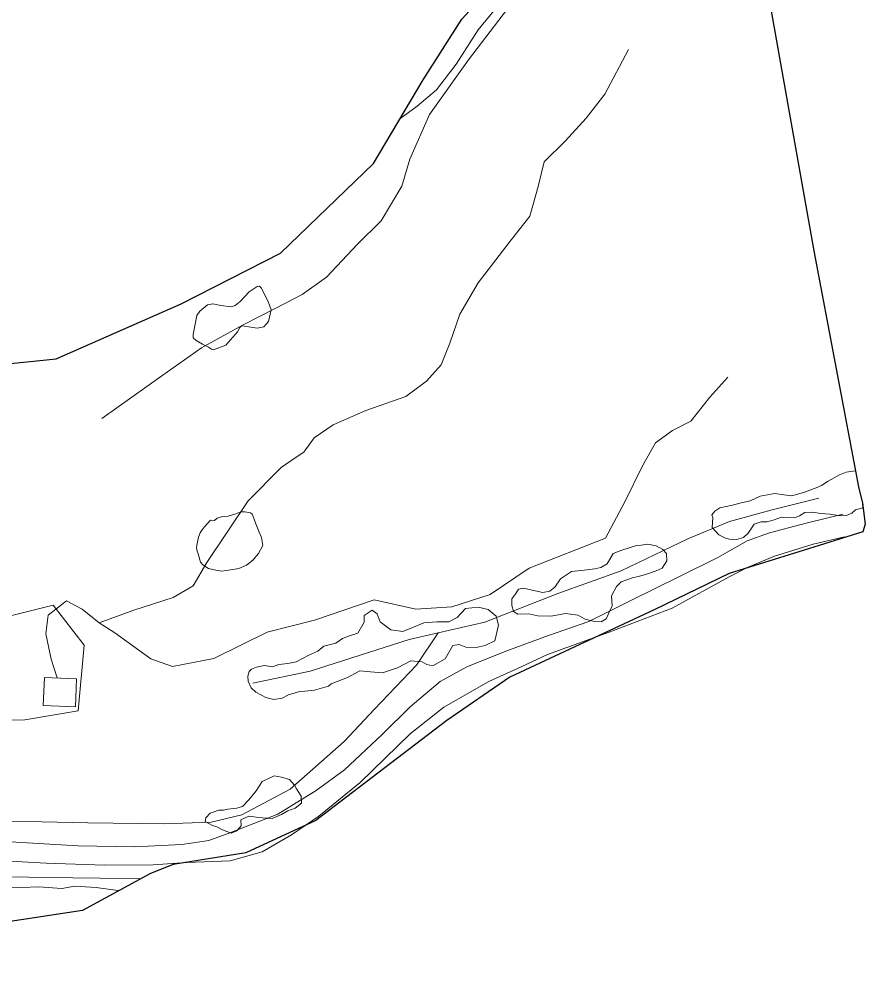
# Model space of a CAD drawing. Header units: metres. Extents: x 4652992 to 4879070, y 2074171 to 2309877.
# Drawn here: x 4654679.4 to 4654771.1, y 2307692.8 to 2307795.1 of the extents above; entities that cross this region are included whole.
import ezdxf

# ---------------------------------------------------------------- set-up
doc = ezdxf.new("R2010")
doc.units = ezdxf.units.M
doc.header["$MEASUREMENT"] = 0
doc.linetypes.add('DGN Style 3', pattern=[92.779933, 66.271381, -26.508552])
for name, color, linetype, lineweight in [('Level 19', 38, 'DGN Style 3', 0), ('Level 20', 30, 'DGN Style 3', 0), ('Level 30', 5, 'Continuous', 0), ('Level 37', 3, 'Continuous', 0), ('Level 40', 1, 'Continuous', 0)]:
    doc.layers.add(name, color=color, linetype=linetype, lineweight=lineweight)
doc.layers.add('Limite', color=38, linetype='Continuous', lineweight=0, plot=False)

msp = doc.modelspace()

# ---------------------------------------------------------------- linework, layer by layer
at = {"layer": 'Level 19', "linetype": 'DGN Style 3'}
for points in [[(4654768.735599, 2307741.412871, 1437.030456), (4654764.902123, 2307740.460541, 1435.947643), (4654760.755768, 2307739.388913, 1435.292326), (4654758.364651, 2307738.54205, 1434.840636), (4654755.171658, 2307736.723158, 1434.27465), (4654751.008748, 2307734.649735, 1433.327917), (4654745.762015, 2307732.073228, 1432.241326), (4654741.202024, 2307729.775878, 1431.133459), (4654736.824664, 2307728.252601, 1430.202145), (4654732.205515, 2307726.560371, 1429.211809), (4654727.994949, 2307724.8803, 1428.573379), (4654725.072047, 2307723.292943, 1428.044696), (4654721.821662, 2307720.54653, 1427.464682), (4654718.800612, 2307717.561372, 1426.719404), (4654714.714858, 2307713.727824, 1425.896021), (4654711.64812, 2307711.468987, 1425.322747), (4654707.502781, 2307708.921892, 1424.504639), (4654702.298751, 2307706.876834, 1423.214246), (4654700.022829, 2307706.079345, 1422.814123), (4654697.078849, 2307705.612545, 1422.166927), (4654691.96698, 2307705.38674, 1421.13751), (4654685.851029, 2307705.496971, 1420.302298), (4654677.884159, 2307705.936269, 1418.693857)], [(4654676.239081, 2307703.945075, 1418.379619), (4654682.397387, 2307703.589952, 1419.579087), (4654688.701787, 2307703.383239, 1420.820302), (4654693.986172, 2307703.418315, 1421.882922), (4654697.631667, 2307703.686032, 1422.654884), (4654702.319595, 2307703.854657, 1423.460754), (4654705.815934, 2307704.827804, 1424.017956), (4654708.96231, 2307706.663155, 1424.494165), (4654711.933318, 2307708.699066, 1424.987737), (4654716.428111, 2307712.346348, 1425.831549), (4654721.829164, 2307717.618274, 1426.79252), (4654725.486086, 2307720.519179, 1427.342509), (4654730.357291, 2307723.288506, 1428.27009), (4654733.881368, 2307724.893122, 1429.106693), (4654736.722891, 2307726.202292, 1429.745749), (4654743.411003, 2307728.613198, 1431.062428), (4654750.231409, 2307731.238118, 1432.472698), (4654756.408174, 2307734.630599, 1433.904648), (4654758.451095, 2307735.670422, 1434.302375), (4654761.310329, 2307736.875562, 1434.775659), (4654765.520719, 2307738.153043, 1435.687975), (4654768.890066, 2307738.95114, 1436.59283)]]:
    msp.add_polyline3d(points, dxfattribs=at)
at = {"layer": 'Level 20', "linetype": 'Continuous'}
for points in [[(4654720.734845, 2307784.258038, 1414.643617), (4654722.603559, 2307785.610833, 1415.03621), (4654724.693228, 2307787.396085, 1415.73621), (4654726.804624, 2307790.163722, 1415.636209), (4654729.209038, 2307793.894904, 1415.436209), (4654733.056633, 2307798.599456, 1415.136209)], [(4654688.124533, 2307729.655808, 1423.136209), (4654691.896981, 2307731.004439, 1423.03621), (4654696.175578, 2307732.373701, 1423.53621), (4654698.339681, 2307733.647308, 1423.53621), (4654699.79128, 2307736.183317, 1424.03621), (4654704.283003, 2307742.871687, 1424.03621), (4654707.854429, 2307746.452479, 1424.73621), (4654709.385972, 2307747.513393, 1424.636209), (4654710.321499, 2307748.137199, 1424.636209), (4654711.44151, 2307749.69635, 1424.636209), (4654713.50826, 2307751.086346, 1424.436209), (4654717.039036, 2307752.651482, 1424.03621), (4654721.350511, 2307754.154506, 1423.73621), (4654723.589692, 2307755.817051, 1423.73621), (4654725.185167, 2307757.598309, 1423.636209), (4654726.131553, 2307759.923831, 1423.636209), (4654727.222128, 2307763.063333, 1423.53621), (4654729.197292, 2307766.481406, 1423.53621), (4654732.576918, 2307770.835646, 1423.53621), (4654734.78706, 2307773.69485, 1423.53621), (4654735.712979, 2307776.927432, 1423.53621), (4654736.348538, 2307779.572118, 1423.73621), (4654738.634943, 2307781.826593, 1423.636209), (4654740.897345, 2307784.298016, 1423.636209), (4654742.936765, 2307786.895906, 1423.636209), (4654745.496993, 2307791.758094, 1424.136209)], [(4654756.256645, 2307756.249824, 1436.73621), (4654754.315245, 2307754.083651, 1436.73621), (4654752.234696, 2307751.476096, 1436.73621), (4654750.258474, 2307750.462811, 1436.73621), (4654748.432752, 2307749.128339, 1436.16621), (4654747.003534, 2307746.648917, 1436.16621), (4654745.084045, 2307742.765882, 1435.436209), (4654742.998273, 2307738.801873, 1435.23621), (4654734.716286, 2307735.562405, 1434.436209), (4654730.51108, 2307732.718907, 1434.136209), (4654726.354387, 2307731.370038, 1432.936209), (4654722.438367, 2307731.135553, 1432.436209), (4654717.952519, 2307732.127151, 1431.136209), (4654711.488684, 2307729.934678, 1429.436209), (4654706.332562, 2307728.624469, 1427.73621), (4654700.54942, 2307725.785548, 1426.436209), (4654696.086854, 2307724.894109, 1425.136209), (4654693.720093, 2307725.733066, 1424.53621), (4654689.841732, 2307728.570362, 1423.33621), (4654688.124533, 2307729.655808, 1423.136209), (4654686.309807, 2307731.105589, 1422.436209), (4654684.610439, 2307732.029081, 1422.23621), (4654682.609191, 2307730.487113, 1422.73621), (4654682.368698, 2307728.460579, 1422.73621), (4654682.925946, 2307725.687709, 1422.53621), (4654683.576152, 2307723.667121, 1422.53621)], [(4654690.278947, 2307700.607625, 1422.100665), (4654690.149997, 2307700.627213, 1422.08621), (4654687.803012, 2307700.961762, 1421.78621), (4654685.496767, 2307701.129518, 1421.28621), (4654684.107063, 2307700.862094, 1420.98621), (4654681.601824, 2307701.038503, 1420.08621), (4654679.762422, 2307700.968031, 1419.58621), (4654675.737064, 2307701.079599, 1418.98621)]]:
    msp.add_polyline3d(points, dxfattribs=at)
at = {"layer": 'Level 30', "color": 1, "elevation": 1425.1362, "flags": 128}
msp.add_lwpolyline([(4654685.698376, 2307723.576403), (4654685.563541, 2307720.535737), (4654682.074505, 2307720.684881), (4654682.209341, 2307723.725547), (4654685.698376, 2307723.576403)], dxfattribs=at)
at = {"layer": 'Level 37'}
for points in [[(4654751.28739, 2307844.922145, 1421.33621), (4654749.372427, 2307843.3349, 1421.73621), (4654746.759056, 2307839.588411, 1421.23621), (4654745.064736, 2307834.461435, 1421.03621), (4654744.073174, 2307825.917288, 1419.73621), (4654743.3441, 2307818.196146, 1417.23621), (4654742.275971, 2307811.922813, 1417.23621), (4654740.95745, 2307808.80809, 1417.23621), (4654737.33233, 2307802.97101, 1417.33621), (4654733.332816, 2307797.419343, 1417.136209), (4654728.142746, 2307790.648282, 1417.53621), (4654723.947958, 2307784.719954, 1418.136209), (4654721.784151, 2307779.869774, 1418.136209), (4654720.937995, 2307776.963183, 1417.136209), (4654718.693654, 2307773.192473, 1417.23621), (4654716.132854, 2307770.64868, 1416.53621), (4654712.775832, 2307767.094624, 1416.53621), (4654710.150317, 2307765.20436, 1416.53621), (4654707.148546, 2307763.641654, 1417.33621), (4654703.755379, 2307761.914331, 1417.636209), (4654699.215731, 2307759.450095, 1416.936209), (4654694.938936, 2307756.411525, 1416.83621), (4654688.440254, 2307751.784902, 1416.33621)], [(4654724.863906, 2307728.559137, 1433.961575), (4654722.513907, 2307725.062502, 1430.356091), (4654717.973782, 2307720.279588, 1428.955406), (4654714.674841, 2307716.797762, 1428.255063), (4654708.824663, 2307711.617329, 1426.854378), (4654703.612389, 2307708.836019, 1426.154036), (4654700.268446, 2307708.050776, 1425.453694), (4654695.134704, 2307707.860239, 1424.753351), (4654686.897219, 2307707.985161, 1423.413351), (4654675.203387, 2307708.235251, 1421.783351), (4654661.35375, 2307708.254404, 1418.713351), (4654660.818184, 2307717.391582, 1420.481983), (4654660.745094, 2307718.638546, 1420.723351), (4654669.58054, 2307718.94425, 1422.783351), (4654675.753916, 2307719.027678, 1423.773351), (4654680.068812, 2307719.122331, 1424.103351), (4654685.847388, 2307720.125482, 1424.733351), (4654686.52483, 2307727.227583, 1424.733351), (4654683.162968, 2307731.562245, 1424.033351), (4654676.628058, 2307729.913887, 1423.573351), (4654671.779217, 2307740.386789, 1420.973351), (4654669.713101, 2307743.06396, 1420.192714)], [(4654766.114807, 2307743.15806, 1442.261914), (4654761.079568, 2307741.876933, 1441.561571), (4654756.447459, 2307740.613892, 1440.861228), (4654751.928949, 2307738.753482, 1439.460543), (4654744.701221, 2307735.260085, 1438.059858), (4654737.830306, 2307732.809184, 1435.958831), (4654729.942633, 2307729.701114, 1435.258488), (4654724.863906, 2307728.559137, 1433.961575), (4654721.714988, 2307727.851087, 1433.157461), (4654711.017938, 2307724.395786, 1430.356091), (4654704.784685, 2307723.119091, 1428.255063)], [(4654623.425185, 2307696.176263, 1410.7906), (4654626.295621, 2307702.315168, 1413.1362), (4654632.047571, 2307703.258872, 1414.0362), (4654638.747344, 2307702.900686, 1414.1362), (4654643.176744, 2307702.682715, 1415.6362), (4654647.169417, 2307702.551938, 1416.6362), (4654655.276957, 2307702.821703, 1417.9362), (4654661.805256, 2307702.571441, 1418.8362), (4654669.143956, 2307702.313021, 1420.5362), (4654674.932934, 2307702.180975, 1421.1362), (4654682.331475, 2307702.068089, 1422.1362), (4654688.24713, 2307701.98195, 1423.5862), (4654692.690838, 2307701.922146, 1424.4862)]]:
    msp.add_polyline3d(points, dxfattribs=at)
at = {"layer": 'Level 40', "color": 3}
for points in [[(4654706.641982, 2307763.946659, 1417.3799), (4654706.790862, 2307763.53446, 1417.3799), (4654706.469988, 2307762.297644, 1417.3799), (4654705.969972, 2307761.708584, 1417.3799), (4654705.247222, 2307761.546446, 1417.3799), (4654704.582603, 2307761.678794, 1417.3799), (4654703.873656, 2307761.771046, 1418.2799), (4654703.578639, 2307761.829794, 1418.2799), (4654703.387581, 2307761.638579, 1418.2799), (4654703.138456, 2307761.153242, 1418.2799), (4654701.860246, 2307759.72647, 1418.2799), (4654700.534951, 2307759.226132, 1418.2799), (4654700.313681, 2307759.270195, 1418.2799), (4654699.973939, 2307759.490704, 1418.2799), (4654699.353695, 2307759.843496, 1418.2799), (4654698.659701, 2307760.210973, 1418.2799), (4654698.33449, 2307760.505009, 1418.2799), (4654698.333344, 2307760.887356, 1418.2799), (4654698.739945, 2307762.946181, 1418.2799), (4654699.062848, 2307763.416808, 1418.2799), (4654699.886337, 2307764.093412, 1418.2799), (4654700.446156, 2307764.211183, 1418.2799), (4654701.331176, 2307764.034948, 1418.2799), (4654702.451972, 2307763.888179, 1418.2799), (4654702.864282, 2307764.035323, 1418.2799), (4654703.408405, 2307764.461876, 1418.2799), (4654704.378158, 2307765.491381, 1418.2799), (4654705.260801, 2307766.079735, 1418.2799), (4654705.496564, 2307766.109199, 1418.2799), (4654705.688788, 2307765.918101, 1418.2799), (4654706.433791, 2307764.447175, 1417.3799), (4654706.641982, 2307763.946659, 1417.3799)], [(4654770.900606, 2307742.098593, 1440.4), (4654770.10067, 2307741.880461, 1440.4), (4654769.689704, 2307741.519003, 1440.4), (4654769.117322, 2307741.267914, 1440.4), (4654768.453574, 2307741.217553, 1440.4), (4654767.314387, 2307741.428007, 1440.4), (4654766.823584, 2307741.439008, 1440.4), (4654766.282432, 2307741.488948, 1440.4), (4654765.467679, 2307741.622283, 1440.4), (4654764.592234, 2307741.594233, 1440.4), (4654764.030388, 2307741.243526, 1440.4), (4654763.495862, 2307741.031936, 1440.4), (4654762.056808, 2307741.087207, 1440.4), (4654761.277155, 2307740.808777, 1440.4), (4654760.508427, 2307740.585993, 1440.4), (4654759.867147, 2307740.569132, 1440.4), (4654759.12085, 2307740.312964, 1440.4), (4654758.449703, 2307739.358466, 1439.6), (4654757.94908, 2307738.879207, 1439.6), (4654757.184909, 2307738.684011, 1439.6), (4654756.431115, 2307738.689385, 1439.6), (4654756.0175, 2307738.800703, 1439.6), (4654755.279002, 2307739.179357, 1439.6), (4654754.561286, 2307739.959136, 1439.6), (4654754.629647, 2307741.045508, 1439.6), (4654754.526338, 2307741.348503, 1440), (4654754.867015, 2307741.75033, 1440), (4654755.404225, 2307742.086922, 1440), (4654756.778528, 2307742.384277, 1441.2), (4654757.556354, 2307742.620087, 1441.2), (4654758.675777, 2307742.866009, 1441.2), (4654759.76409, 2307743.352536, 1441.2), (4654761.353848, 2307743.647186, 1442), (4654762.34304, 2307743.502236, 1442), (4654763.206675, 2307743.38229, 1442), (4654764.569919, 2307743.813243, 1442), (4654765.827089, 2307744.258434, 1443.6), (4654766.396838, 2307744.508348, 1443.6), (4654767.140896, 2307744.983094, 1443.6), (4654768.352926, 2307745.682551, 1444.4), (4654769.091802, 2307745.958055, 1445.6), (4654770.098361, 2307746.116979, 1445.6), (4654770.426297, 2307744.38302, 1443.361602), (4654770.835897, 2307742.589683, 1441.028298), (4654770.900606, 2307742.098593, 1440.4)], [(4654704.974454, 2307740.77123, 1428.1799), (4654705.121162, 2307740.364946, 1428.1799), (4654705.473031, 2307739.46531, 1428.1799), (4654705.736643, 2307738.884897, 1428.1799), (4654705.870227, 2307738.028703, 1428.1799), (4654705.393038, 2307737.1433, 1428.1799), (4654704.798935, 2307736.432002, 1428.1799), (4654704.087919, 2307735.894819, 1428.1799), (4654703.259992, 2307735.53176, 1428.1799), (4654702.634876, 2307735.429997, 1428.1799), (4654701.440309, 2307735.229889, 1427.5799), (4654700.784833, 2307735.360447, 1427.5799), (4654699.983697, 2307735.520018, 1427.5799), (4654699.385569, 2307735.941108, 1427.5799), (4654699.137258, 2307736.21703, 1427.5799), (4654698.857984, 2307737.103008, 1427.5799), (4654698.769672, 2307737.422539, 1427.5799), (4654698.695698, 2307737.814696, 1427.5799), (4654698.738708, 2307738.032582, 1427.5799), (4654698.910742, 2307738.90411, 1427.5799), (4654699.083919, 2307739.397986, 1427.5799), (4654699.30125, 2307739.732102, 1427.5799), (4654699.504242, 2307739.993589, 1427.5799), (4654700.195144, 2307740.752269, 1427.8799), (4654700.646238, 2307740.73787, 1427.8799), (4654700.930659, 2307740.973327, 1428.1799), (4654701.497286, 2307741.162124, 1428.1799), (4654702.108033, 2307741.191306, 1428.1799), (4654702.8345, 2307741.423676, 1428.1799), (4654703.241272, 2307741.568894, 1428.1799), (4654703.560961, 2307741.656045, 1428.1799), (4654703.939094, 2307741.656144, 1428.1799), (4654704.521199, 2307741.540208, 1428.1799), (4654704.725172, 2307741.424172, 1428.1799), (4654704.974454, 2307740.77123, 1428.1799)], [(4654732.846379, 2307732.245854, 1436), (4654733.273622, 2307732.82464, 1435.6), (4654733.570562, 2307733.281558, 1435.6), (4654734.1033, 2307733.394169, 1436.4), (4654735.390033, 2307733.10353, 1436.4), (4654736.219038, 2307732.93842, 1436.4), (4654736.960212, 2307733.05435, 1436.8), (4654737.495108, 2307733.497329, 1436.8), (4654738.121043, 2307734.402976, 1436.8), (4654739.301618, 2307735.18516, 1437.2), (4654741.008715, 2307735.36741, 1438), (4654741.861139, 2307735.506189, 1438), (4654742.502076, 2307735.61852, 1438), (4654743.168331, 2307736.034349, 1438), (4654743.847951, 2307737.137321, 1438.8), (4654744.777782, 2307737.500006, 1438.8), (4654746.366686, 2307738.007427, 1439.6), (4654746.854679, 2307738.047048, 1439.6), (4654747.59961, 2307738.172304, 1439.6), (4654748.49081, 2307737.994821, 1439.6), (4654749.231221, 2307737.573757, 1439.6), (4654749.595611, 2307737.159172, 1439.6), (4654749.644825, 2307736.36272, 1439.6), (4654749.146488, 2307735.572688, 1439.6), (4654748.507682, 2307735.289466, 1439.6), (4654747.244513, 2307734.851469, 1438.8), (4654746.551826, 2307734.646986, 1438.8), (4654745.944669, 2307734.528198, 1438.8), (4654744.69146, 2307734.092899, 1438.8), (4654744.211278, 2307733.572123, 1438.8), (4654743.666909, 2307732.550429, 1438.8), (4654743.714267, 2307731.468649, 1438), (4654743.062377, 2307730.063359, 1436.4), (4654742.530319, 2307729.766924, 1436), (4654741.807485, 2307729.773346, 1436), (4654740.791902, 2307730.044394, 1436), (4654740.014469, 2307730.474326, 1436), (4654738.667724, 2307730.6394, 1436), (4654737.52131, 2307730.420712, 1436), (4654737.063919, 2307730.374265, 1436), (4654735.657942, 2307730.41359, 1436), (4654734.695716, 2307730.605239, 1436), (4654733.515487, 2307730.565215, 1436), (4654733.023687, 2307730.869488, 1436), (4654732.842312, 2307731.524566, 1436), (4654732.846379, 2307732.245854, 1436)], [(4654704.283223, 2307723.304528, 1428.4), (4654704.237257, 2307723.857516, 1428.8), (4654704.404267, 2307724.37489, 1428.8), (4654704.647073, 2307724.618037, 1428.8), (4654705.177235, 2307724.83633, 1428.8), (4654706.057241, 2307725.017322, 1428.8), (4654706.938263, 2307724.874214, 1428.8), (4654707.605689, 2307725.129939, 1428.8), (4654708.567126, 2307725.229927, 1428.8), (4654709.492204, 2307725.40784, 1430), (4654710.867701, 2307726.136194, 1430), (4654711.833573, 2307726.580482, 1430.4), (4654712.493142, 2307727.106651, 1431.2), (4654713.79166, 2307727.439085, 1432), (4654714.507225, 2307727.938356, 1433.2), (4654715.17045, 2307728.192468, 1433.2), (4654716.174699, 2307728.539573, 1433.2), (4654716.859655, 2307729.722672, 1433.2), (4654716.838677, 2307730.434871, 1433.2), (4654717.724249, 2307730.998671, 1433.2), (4654718.265378, 2307730.633434, 1433.2), (4654718.572464, 2307729.735523, 1433.2), (4654719.760651, 2307728.887376, 1433.2), (4654721.046812, 2307728.714594, 1433.6), (4654722.192901, 2307729.166511, 1434.4), (4654723.318825, 2307729.649062, 1434.4), (4654724.717107, 2307729.741582, 1434.8), (4654726.042074, 2307729.766658, 1434.8), (4654726.938283, 2307730.230326, 1434.8), (4654727.819545, 2307731.178981, 1435.6), (4654729.204301, 2307731.352163, 1435.6), (4654730.275217, 2307731.074724, 1435.6), (4654731.162167, 2307730.352861, 1435.6), (4654731.425283, 2307729.40245, 1435.6), (4654730.994358, 2307727.684371, 1434), (4654729.960883, 2307727.182985, 1434), (4654728.982211, 2307726.960003, 1434), (4654727.866162, 2307727.021562, 1434), (4654727.146125, 2307727.293572, 1434), (4654726.446037, 2307727.175837, 1434), (4654725.614123, 2307725.734118, 1434), (4654724.302514, 2307724.966587, 1434), (4654723.626219, 2307725.133447, 1434), (4654723.135484, 2307725.424095, 1434), (4654721.895334, 2307725.51037, 1434), (4654720.468193, 2307724.766178, 1432.8), (4654718.843018, 2307724.220342, 1432.8), (4654717.5447, 2307724.350133, 1432.8), (4654716.370666, 2307724.455167, 1432.8), (4654715.062783, 2307723.717282, 1432.8), (4654713.277605, 2307723.027538, 1432), (4654712.973711, 2307722.797871, 1432), (4654711.486891, 2307722.343792, 1430.8), (4654709.755938, 2307722.161208, 1429.6), (4654708.643285, 2307721.852606, 1428.4), (4654707.950857, 2307721.471968, 1428.4), (4654707.076469, 2307721.322039, 1428.4), (4654706.182095, 2307721.565025, 1428.4), (4654705.124238, 2307722.132276, 1428.4), (4654704.597884, 2307722.593644, 1428.4), (4654704.283223, 2307723.304528, 1428.4)], [(4654701.091286, 2307709.342334, 1426), (4654701.596353, 2307709.3432, 1426.8), (4654702.072124, 2307709.443388, 1426.8), (4654703.056449, 2307709.575109, 1427.6), (4654703.675381, 2307709.743931, 1427.6), (4654704.373883, 2307710.481149, 1427.6), (4654705.146789, 2307711.430726, 1427.6), (4654705.816955, 2307712.464214, 1428.4), (4654707.116937, 2307713.077686, 1429.2), (4654707.89777, 2307712.922128, 1429.2), (4654708.753875, 2307712.654426, 1429.2), (4654709.31763, 2307712.056373, 1429.2), (4654709.531158, 2307711.657618, 1429.2), (4654710.026833, 2307710.878811, 1429.2), (4654710.066803, 2307710.093623, 1429.2), (4654709.381708, 2307709.582412, 1429.2), (4654708.577291, 2307709.289277, 1429.2), (4654707.910609, 2307708.871539, 1429.2), (4654706.879547, 2307708.459216, 1428.4), (4654705.838871, 2307708.532218, 1427.2), (4654705.16876, 2307708.600769, 1427.2), (4654704.342034, 2307708.700523, 1427.2), (4654703.479334, 2307708.287791, 1427.2), (4654703.52975, 2307707.652779, 1426), (4654703.061119, 2307707.095462, 1426), (4654702.459796, 2307706.857386, 1426), (4654701.486629, 2307707.21395, 1426), (4654700.896158, 2307707.5268, 1426), (4654700.406492, 2307707.689427, 1426), (4654699.608751, 2307708.108639, 1426), (4654699.689041, 2307708.515581, 1426), (4654700.182892, 2307709.035323, 1426), (4654701.091286, 2307709.342334, 1426)]]:
    msp.add_polyline3d(points, dxfattribs=at)
at = {"layer": 'Limite', "color": 5, "linetype": 'Continuous', "lineweight": 30}
for points in [[(4654755.682009, 2307825.582775, 1424.053964), (4654765.589636, 2307769.956831, 1436.880484), (4654770.426297, 2307744.38302, 1440.420724), (4654770.835897, 2307742.589683, 1438.340036), (4654771.133535, 2307740.330828, 1436.621553), (4654770.900049, 2307739.512623, 1436.715282), (4654766.152457, 2307738.029048, 1436.0442), (4654756.393462, 2307734.997861, 1433.761936), (4654748.273779, 2307731.034376, 1431.937553), (4654732.630795, 2307723.761925, 1428.82426), (4654725.822489, 2307719.065905, 1427.815996), (4654711.604287, 2307708.229331, 1424.979762), (4654704.013891, 2307704.723258, 1423.478383), (4654696.174743, 2307703.457136, 1422.375584), (4654693.694263, 2307702.469029, 1422.258059), (4654686.341909, 2307698.461874, 1420.378098), (4654648.795524, 2307692.778793, 1412.68927)], [(4654503.628195, 2307788.102843, 1388.367814), (4654581.415085, 2307755.02804, 1397.409731), (4654595.86706, 2307753.687723, 1399.213406), (4654640.894131, 2307770.903858, 1404.106203), (4654659.875954, 2307773.773253, 1404.052299), (4654662.968194, 2307754.684545, 1413.824366), (4654665.848459, 2307756.186336, 1413.27113), (4654672.501078, 2307757.13097, 1412.078301), (4654683.4979, 2307758.245056, 1411.343908), (4654697.026653, 2307764.214504, 1410.762241), (4654707.788286, 2307769.674999, 1412.079351), (4654717.853688, 2307779.419134, 1413.823333), (4654723.24229, 2307788.469294, 1415.012956), (4654727.430377, 2307795.02545, 1414.816488), (4654732.666142, 2307800.78492, 1415.004836)]]:
    msp.add_polyline3d(points, dxfattribs=at)

doc.saveas('drawing.dxf')
